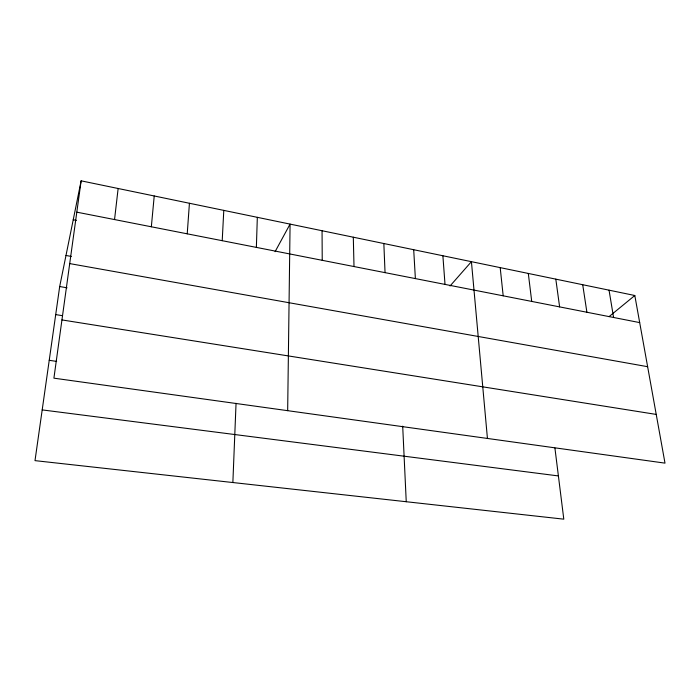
<?xml version="1.0" encoding="UTF-8"?>
<svg xmlns="http://www.w3.org/2000/svg" width="700" height="700" viewBox="0 0 700 700"><rect width="100%" height="100%" fill="white"/><g stroke="black" fill="none" stroke-linecap="round" stroke-linejoin="round"><path stroke-width="1.05" d="M287.665 410.672L290.08 224.105L275.082 251.685M256.366 247.389L257.329 217.324M232.864 482.536L236.049 403.314M222.215 240.686L223.79 210.376M187.224 233.826L189.429 203.263M151.34 226.782L154.227 195.974M114.546 219.564L118.134 188.501M81.13 180.836L53.909 378.166L665 463.137L634.812 295.505L81.13 180.836L59.684 286.536L35 460.635L563.798 519.164L554.916 448.044M450.048 285.985L471.424 261.669L487.436 438.445M609.044 316.636L634.812 295.505M42.192 409.902L558.399 475.93M49.227 360.316L56.665 361.401M61.941 319.926L656.224 414.418M55.703 314.598L62.125 315.63M59.684 286.536L67.051 287.796M69.711 263.594L647.631 366.695M65.984 255.474L71.339 256.445M73.229 219.756L76.414 220.369M76.808 212.161L639.695 322.604M609.044 290.168L613.585 317.485M582.715 284.716L586.898 312.244M555.809 279.142L559.615 306.898M528.308 273.446L531.72 301.42M500.185 267.619L503.186 295.82M442.881 255.754L445.016 284.41M413.7 249.707L415.38 278.591M402.692 426.16L406.245 501.725M383.845 243.53L385.044 272.641M353.308 237.204L354.007 266.551M322.061 230.729L322.227 260.312"/></g></svg>
